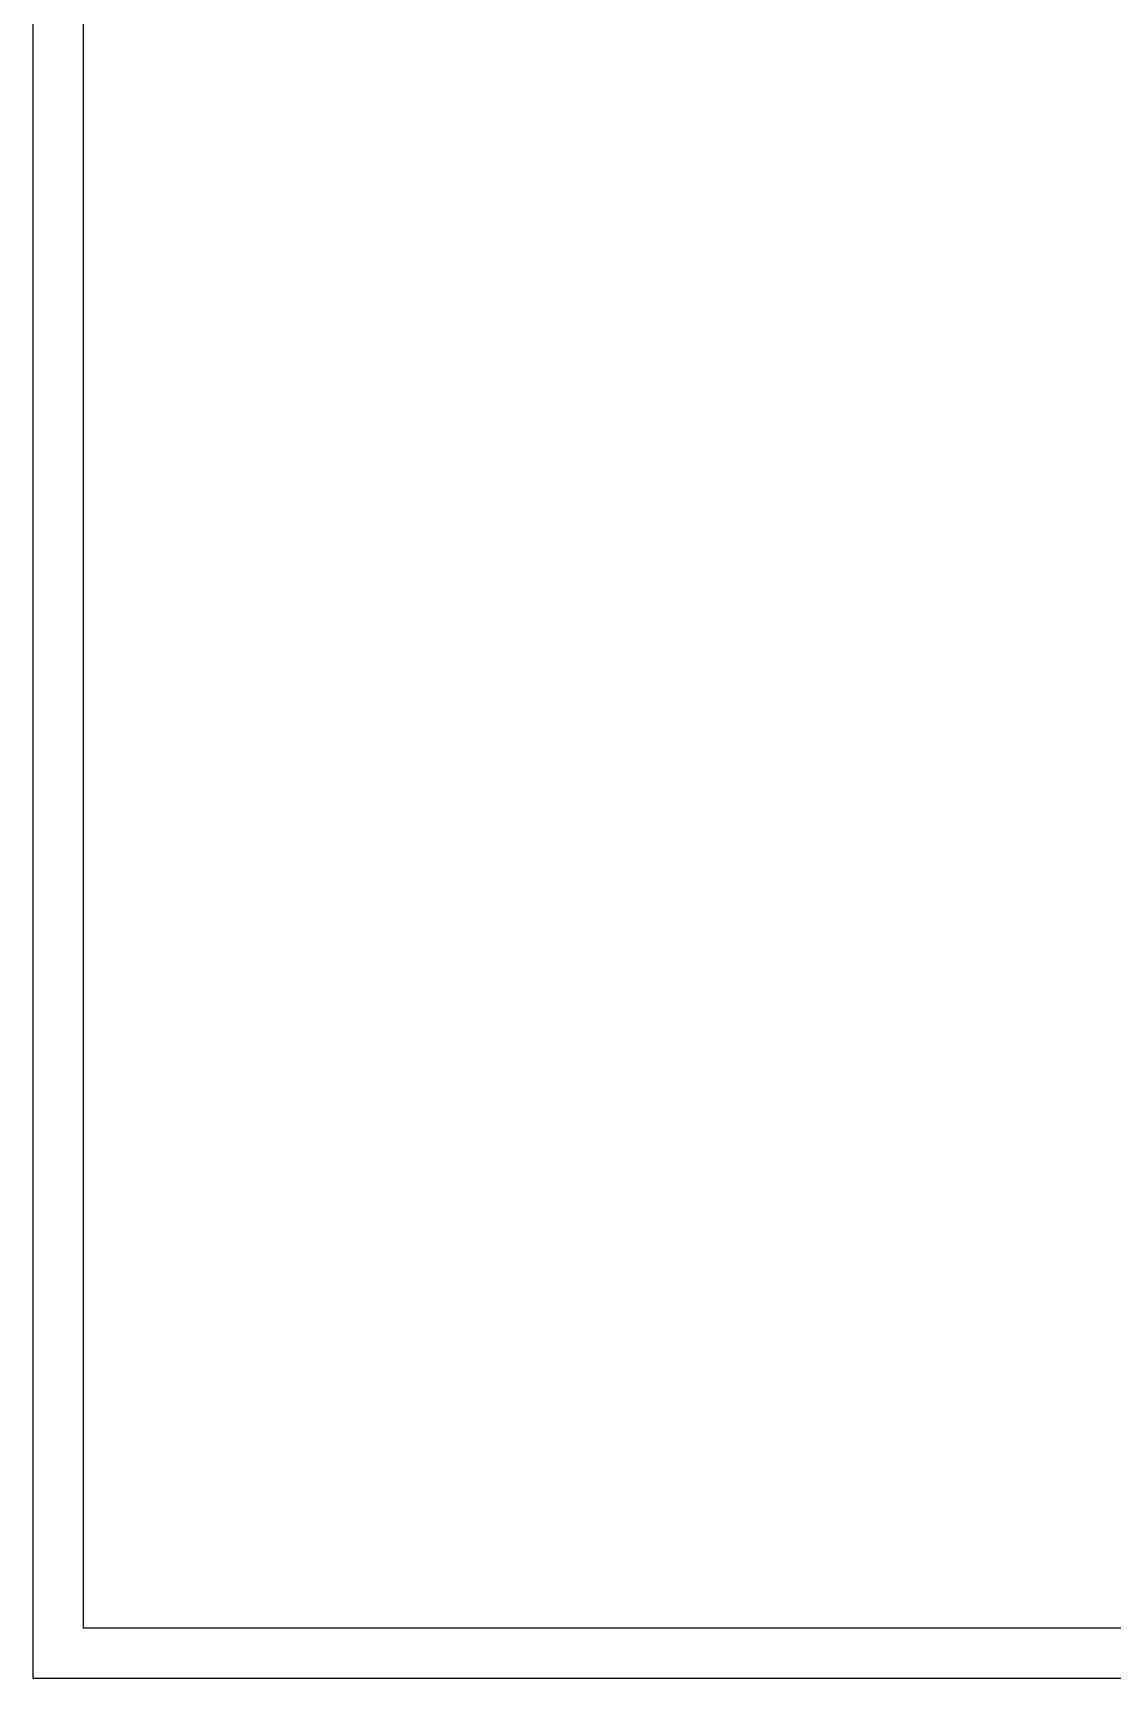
# Model space of a CAD drawing. Extents: x 0.1 to 49.5, y 17.6 to 52.5.
# Drawn here: x 0.13 to 12.71, y 17.63 to 36.82 of the extents above; entities that cross this region are included whole.
import ezdxf

# ---------------------------------------------------------------- set-up
doc = ezdxf.new("R2010")
doc.units = 0
doc.layers.get('0').update_dxf_attribs({"linetype": 'CONTINUOUS'})

msp = doc.modelspace()

# ---------------------------------------------------------------- linework, layer by layer
at = {"color": 7}
for points in [[(0.12897715524127307, 52.52693288936666), (0.12897715524127307, 17.630583590125298)], [(0.7164577831746328, 51.939452261433416), (0.7164577831746328, 18.218064218058544)], [(0.7164577831746328, 18.218064218058544), (48.88986927371013, 18.218064218058544)], [(0.12897715524127307, 17.630583590125298), (49.47734990164349, 17.630583590125298)]]:
    msp.add_lwpolyline(points, dxfattribs=at)

doc.saveas('drawing.dxf')
